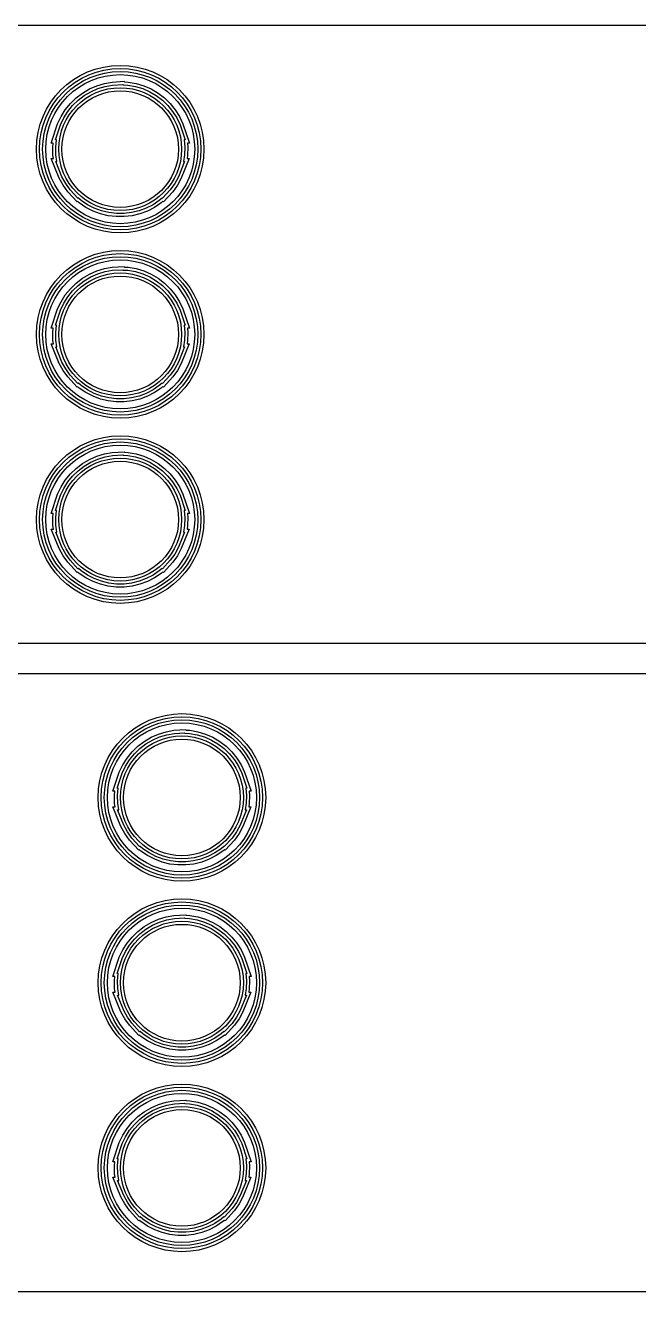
# Model space of a CAD drawing. Header units: millimetres. Extents: x -214 to 214, y -114 to 114.
# Drawn here: x 123.5 to 143.38, y 66.49 to 107.51 of the extents above; entities that cross this region are included whole.
import ezdxf

# ---------------------------------------------------------------- set-up
doc = ezdxf.new("R2010")
doc.units = ezdxf.units.MM
doc.layers.add('1', color=7, linetype='CONTINUOUS')

msp = doc.modelspace()

# ---------------------------------------------------------------- linework, layer by layer
at = {"layer": '1', "color": 0}
for p, q in [((166.573, 107.51), (106.295, 107.497)), ((106.571, 87.49), (166.85, 87.502)), ((168.573, 86.51), (108.295, 86.497)), ((108.571, 66.49), (168.85, 66.502))]:
    msp.add_line(p, q, dxfattribs=at)
at = {"layer": '1', "color": 1}
for p, q in [((125.348, 105.315), (125.572, 105.448)), ((125.572, 105.448), (125.81, 105.553)), ((125.618, 105.359), (125.844, 105.459)), ((125.81, 105.553), (126.059, 105.628)), ((125.844, 105.459), (126.082, 105.531)), ((126.059, 105.628), (126.314, 105.674)), ((126.082, 105.531), (126.326, 105.575)), ((126.314, 105.674), (126.696, 105.698)), ((126.326, 105.575), (126.657, 105.595)), ((126.657, 105.595), (126.667, 105.584)), ((126.667, 105.584), (126.819, 105.575)), ((126.696, 105.698), (126.713, 105.681)), ((126.713, 105.681), (126.831, 105.674)), ((126.819, 105.575), (127.063, 105.531)), ((126.831, 105.674), (127.086, 105.628)), ((127.063, 105.531), (127.301, 105.459)), ((127.086, 105.628), (127.335, 105.553)), ((127.301, 105.459), (127.527, 105.359)), ((127.335, 105.553), (127.573, 105.448)), ((127.573, 105.448), (127.797, 105.315)), ((124.956, 104.978), (125.142, 105.159)), ((125.03, 104.91), (125.207, 105.083)), ((125.142, 105.159), (125.348, 105.315)), ((125.207, 105.083), (125.404, 105.232)), ((125.404, 105.232), (125.618, 105.359)), ((127.527, 105.359), (127.741, 105.232)), ((127.741, 105.232), (127.938, 105.083)), ((127.797, 105.315), (128.003, 105.159)), ((127.938, 105.083), (128.115, 104.91)), ((128.003, 105.159), (128.189, 104.978)), ((124.655, 104.558), (124.793, 104.776)), ((124.743, 104.51), (124.874, 104.718)), ((124.793, 104.776), (124.956, 104.978)), ((124.874, 104.718), (125.03, 104.91)), ((128.115, 104.91), (128.271, 104.718)), ((128.189, 104.978), (128.352, 104.776)), ((128.271, 104.718), (128.402, 104.51)), ((128.352, 104.776), (128.49, 104.558)), ((124.33, 103.698), (124.543, 104.323)), ((124.47, 103.798), (124.635, 104.286)), ((124.543, 104.323), (124.655, 104.558)), ((124.635, 104.286), (124.743, 104.51)), ((128.402, 104.51), (128.51, 104.286)), ((128.49, 104.558), (128.602, 104.323)), ((128.51, 104.286), (128.675, 103.798)), ((128.602, 104.323), (128.815, 103.698)), ((124.504, 103.798), (124.47, 103.798)), ((124.483, 103.562), (124.504, 103.798)), ((128.675, 103.798), (128.641, 103.798)), ((128.641, 103.798), (128.662, 103.561)), ((124.395, 103.698), (124.33, 103.698)), ((124.383, 103.565), (124.395, 103.698)), ((124.391, 103.305), (124.383, 103.565)), ((124.49, 103.314), (124.483, 103.562)), ((128.662, 103.561), (128.655, 103.313)), ((128.815, 103.698), (128.75, 103.698)), ((128.75, 103.698), (128.762, 103.564)), ((128.762, 103.564), (128.754, 103.304)), ((124.595, 102.558), (124.337, 103.194)), ((124.337, 103.194), (124.407, 103.194)), ((124.407, 103.194), (124.391, 103.305)), ((124.685, 102.601), (124.485, 103.094)), ((124.485, 103.094), (124.523, 103.094)), ((124.523, 103.094), (124.49, 103.314)), ((128.66, 103.094), (128.46, 102.601)), ((128.808, 103.194), (128.55, 102.558)), ((128.655, 103.313), (128.622, 103.094)), ((128.622, 103.094), (128.66, 103.094)), ((128.754, 103.304), (128.738, 103.194)), ((128.738, 103.194), (128.808, 103.194)), ((124.72, 102.331), (124.595, 102.558)), ((124.804, 102.384), (124.685, 102.601)), ((128.46, 102.601), (128.339, 102.383)), ((128.55, 102.558), (128.424, 102.33)), ((124.87, 102.12), (124.72, 102.331)), ((124.948, 102.183), (124.804, 102.384)), ((125.201, 101.907), (124.948, 102.183)), ((128.196, 102.182), (127.944, 101.907)), ((128.339, 102.383), (128.196, 102.182)), ((128.424, 102.33), (128.274, 102.119)), ((125.173, 101.789), (124.87, 102.12)), ((125.198, 101.799), (125.173, 101.789)), ((125.245, 101.758), (125.198, 101.799)), ((125.218, 101.914), (125.201, 101.907)), ((125.306, 101.838), (125.218, 101.914)), ((125.458, 101.614), (125.245, 101.758)), ((125.509, 101.7), (125.306, 101.838)), ((127.839, 101.838), (127.636, 101.7)), ((127.9, 101.758), (127.687, 101.614)), ((127.927, 101.914), (127.839, 101.838)), ((127.947, 101.799), (127.9, 101.758)), ((127.944, 101.907), (127.927, 101.914)), ((127.972, 101.789), (127.947, 101.799)), ((128.274, 102.119), (127.972, 101.789)), ((125.691, 101.495), (125.458, 101.614)), ((125.731, 101.587), (125.509, 101.7)), ((125.932, 101.405), (125.691, 101.495)), ((125.961, 101.501), (125.731, 101.587)), ((126.185, 101.343), (125.932, 101.405)), ((126.203, 101.442), (125.961, 101.501)), ((126.444, 101.313), (126.185, 101.343)), ((126.449, 101.413), (126.203, 101.442)), ((126.696, 101.413), (126.449, 101.413)), ((126.942, 101.442), (126.696, 101.413)), ((126.96, 101.343), (126.701, 101.313)), ((127.184, 101.501), (126.942, 101.442)), ((127.213, 101.405), (126.96, 101.343)), ((127.414, 101.587), (127.184, 101.501)), ((127.454, 101.495), (127.213, 101.405)), ((127.636, 101.7), (127.414, 101.587)), ((127.687, 101.614), (127.454, 101.495)), ((126.701, 101.313), (126.444, 101.313)), ((126.314, 99.674), (126.696, 99.698)), ((126.696, 99.698), (126.713, 99.681)), ((126.713, 99.681), (126.831, 99.674)), ((125.142, 99.159), (125.348, 99.315)), ((125.348, 99.315), (125.572, 99.448)), ((125.404, 99.232), (125.618, 99.359)), ((125.572, 99.448), (125.81, 99.553)), ((125.618, 99.359), (125.844, 99.459)), ((125.81, 99.553), (126.059, 99.628)), ((125.844, 99.459), (126.082, 99.531)), ((126.059, 99.628), (126.314, 99.674)), ((126.082, 99.531), (126.326, 99.575)), ((126.326, 99.575), (126.657, 99.595)), ((126.657, 99.595), (126.667, 99.584)), ((126.667, 99.584), (126.819, 99.575)), ((126.819, 99.575), (127.063, 99.531)), ((126.831, 99.674), (127.086, 99.628)), ((127.063, 99.531), (127.301, 99.459)), ((127.086, 99.628), (127.335, 99.553)), ((127.301, 99.459), (127.527, 99.359)), ((127.335, 99.553), (127.573, 99.448)), ((127.527, 99.359), (127.741, 99.232)), ((127.573, 99.448), (127.797, 99.315)), ((127.797, 99.315), (128.003, 99.159)), ((124.793, 98.776), (124.956, 98.978)), ((124.874, 98.718), (125.03, 98.91)), ((124.956, 98.978), (125.142, 99.159)), ((125.03, 98.91), (125.207, 99.083)), ((125.207, 99.083), (125.404, 99.232)), ((127.741, 99.232), (127.938, 99.083)), ((127.938, 99.083), (128.115, 98.91)), ((128.003, 99.159), (128.189, 98.978)), ((128.115, 98.91), (128.271, 98.718)), ((128.189, 98.978), (128.352, 98.776)), ((124.543, 98.323), (124.655, 98.558)), ((124.635, 98.286), (124.743, 98.51)), ((124.655, 98.558), (124.793, 98.776)), ((124.743, 98.51), (124.874, 98.718)), ((128.271, 98.718), (128.402, 98.51)), ((128.352, 98.776), (128.49, 98.558)), ((128.402, 98.51), (128.51, 98.286)), ((128.49, 98.558), (128.602, 98.323)), ((124.33, 97.698), (124.543, 98.323)), ((124.47, 97.798), (124.635, 98.286)), ((128.51, 98.286), (128.675, 97.798)), ((128.602, 98.323), (128.815, 97.698)), ((124.395, 97.698), (124.33, 97.698)), ((124.383, 97.565), (124.395, 97.698)), ((124.504, 97.798), (124.47, 97.798)), ((124.483, 97.562), (124.504, 97.798)), ((128.675, 97.798), (128.641, 97.798)), ((128.641, 97.798), (128.662, 97.561)), ((128.815, 97.698), (128.75, 97.698)), ((128.75, 97.698), (128.762, 97.564)), ((124.391, 97.305), (124.383, 97.565)), ((124.407, 97.194), (124.391, 97.305)), ((124.49, 97.314), (124.483, 97.562)), ((124.523, 97.094), (124.49, 97.314)), ((128.655, 97.313), (128.622, 97.094)), ((128.662, 97.561), (128.655, 97.313)), ((128.754, 97.304), (128.738, 97.194)), ((128.762, 97.564), (128.754, 97.304)), ((124.595, 96.558), (124.337, 97.194)), ((124.337, 97.194), (124.407, 97.194)), ((124.685, 96.601), (124.485, 97.094)), ((124.485, 97.094), (124.523, 97.094)), ((128.66, 97.094), (128.46, 96.601)), ((128.808, 97.194), (128.55, 96.558)), ((128.622, 97.094), (128.66, 97.094)), ((128.738, 97.194), (128.808, 97.194)), ((124.72, 96.331), (124.595, 96.558)), ((124.804, 96.384), (124.685, 96.601)), ((128.46, 96.601), (128.339, 96.383)), ((128.55, 96.558), (128.424, 96.33)), ((124.87, 96.12), (124.72, 96.331)), ((124.948, 96.183), (124.804, 96.384)), ((125.173, 95.789), (124.87, 96.12)), ((125.201, 95.907), (124.948, 96.183)), ((128.196, 96.182), (127.944, 95.907)), ((128.274, 96.119), (127.972, 95.789)), ((128.339, 96.383), (128.196, 96.182)), ((128.424, 96.33), (128.274, 96.119)), ((125.198, 95.799), (125.173, 95.789)), ((125.245, 95.758), (125.198, 95.799)), ((125.218, 95.914), (125.201, 95.907)), ((125.306, 95.838), (125.218, 95.914)), ((125.458, 95.614), (125.245, 95.758)), ((125.509, 95.7), (125.306, 95.838)), ((125.691, 95.495), (125.458, 95.614)), ((125.731, 95.587), (125.509, 95.7)), ((125.961, 95.501), (125.731, 95.587)), ((127.414, 95.587), (127.184, 95.501)), ((127.636, 95.7), (127.414, 95.587)), ((127.687, 95.614), (127.454, 95.495)), ((127.839, 95.838), (127.636, 95.7)), ((127.9, 95.758), (127.687, 95.614)), ((127.927, 95.914), (127.839, 95.838)), ((127.947, 95.799), (127.9, 95.758)), ((127.944, 95.907), (127.927, 95.914)), ((127.972, 95.789), (127.947, 95.799)), ((125.932, 95.405), (125.691, 95.495)), ((126.185, 95.343), (125.932, 95.405)), ((126.203, 95.442), (125.961, 95.501)), ((126.444, 95.313), (126.185, 95.343)), ((126.449, 95.413), (126.203, 95.442)), ((126.701, 95.313), (126.444, 95.313)), ((126.696, 95.413), (126.449, 95.413)), ((126.942, 95.442), (126.696, 95.413)), ((126.96, 95.343), (126.701, 95.313)), ((127.184, 95.501), (126.942, 95.442)), ((127.213, 95.405), (126.96, 95.343)), ((127.454, 95.495), (127.213, 95.405)), ((125.572, 93.448), (125.81, 93.553)), ((125.81, 93.553), (126.059, 93.628)), ((125.844, 93.459), (126.082, 93.531)), ((126.059, 93.628), (126.314, 93.674)), ((126.082, 93.531), (126.326, 93.575)), ((126.314, 93.674), (126.696, 93.698)), ((126.326, 93.575), (126.657, 93.595)), ((126.657, 93.595), (126.667, 93.584)), ((126.667, 93.584), (126.819, 93.575)), ((126.696, 93.698), (126.713, 93.681)), ((126.713, 93.681), (126.831, 93.674)), ((126.819, 93.575), (127.063, 93.531)), ((126.831, 93.674), (127.086, 93.628)), ((127.063, 93.531), (127.301, 93.459)), ((127.086, 93.628), (127.335, 93.553)), ((127.335, 93.553), (127.573, 93.448)), ((124.956, 92.978), (125.142, 93.159)), ((125.142, 93.159), (125.348, 93.315)), ((125.207, 93.083), (125.404, 93.232)), ((125.348, 93.315), (125.572, 93.448)), ((125.404, 93.232), (125.618, 93.359)), ((125.618, 93.359), (125.844, 93.459)), ((127.301, 93.459), (127.527, 93.359)), ((127.527, 93.359), (127.741, 93.232)), ((127.573, 93.448), (127.797, 93.315)), ((127.741, 93.232), (127.938, 93.083)), ((127.797, 93.315), (128.003, 93.159)), ((128.003, 93.159), (128.189, 92.978)), ((124.655, 92.558), (124.793, 92.776)), ((124.743, 92.51), (124.874, 92.718)), ((124.793, 92.776), (124.956, 92.978)), ((124.874, 92.718), (125.03, 92.91)), ((125.03, 92.91), (125.207, 93.083)), ((127.938, 93.083), (128.115, 92.91)), ((128.115, 92.91), (128.271, 92.718)), ((128.189, 92.978), (128.352, 92.776)), ((128.271, 92.718), (128.402, 92.51)), ((128.352, 92.776), (128.49, 92.558)), ((124.33, 91.698), (124.543, 92.323)), ((124.543, 92.323), (124.655, 92.558)), ((124.635, 92.286), (124.743, 92.51)), ((128.402, 92.51), (128.51, 92.286)), ((128.49, 92.558), (128.602, 92.323)), ((128.602, 92.323), (128.815, 91.698)), ((124.47, 91.798), (124.635, 92.286)), ((128.51, 92.286), (128.675, 91.798)), ((124.395, 91.698), (124.33, 91.698)), ((124.383, 91.565), (124.395, 91.698)), ((124.391, 91.305), (124.383, 91.565)), ((124.504, 91.798), (124.47, 91.798)), ((124.483, 91.562), (124.504, 91.798)), ((124.49, 91.314), (124.483, 91.562)), ((128.675, 91.798), (128.641, 91.798)), ((128.641, 91.798), (128.662, 91.561)), ((128.662, 91.561), (128.655, 91.313)), ((128.815, 91.698), (128.75, 91.698)), ((128.75, 91.698), (128.762, 91.564)), ((128.762, 91.564), (128.754, 91.304)), ((124.595, 90.558), (124.337, 91.194)), ((124.337, 91.194), (124.407, 91.194)), ((124.407, 91.194), (124.391, 91.305)), ((124.685, 90.601), (124.485, 91.094)), ((124.485, 91.094), (124.523, 91.094)), ((124.523, 91.094), (124.49, 91.314)), ((128.66, 91.094), (128.46, 90.601)), ((128.808, 91.194), (128.55, 90.558)), ((128.655, 91.313), (128.622, 91.094)), ((128.622, 91.094), (128.66, 91.094)), ((128.754, 91.304), (128.738, 91.194)), ((128.738, 91.194), (128.808, 91.194)), ((124.72, 90.331), (124.595, 90.558)), ((124.804, 90.384), (124.685, 90.601)), ((124.87, 90.12), (124.72, 90.331)), ((124.948, 90.183), (124.804, 90.384)), ((128.339, 90.383), (128.196, 90.182)), ((128.424, 90.33), (128.274, 90.119)), ((128.46, 90.601), (128.339, 90.383)), ((128.55, 90.558), (128.424, 90.33)), ((125.173, 89.789), (124.87, 90.12)), ((125.201, 89.907), (124.948, 90.183)), ((125.218, 89.914), (125.201, 89.907)), ((125.306, 89.838), (125.218, 89.914)), ((125.509, 89.7), (125.306, 89.838)), ((127.839, 89.838), (127.636, 89.7)), ((127.927, 89.914), (127.839, 89.838)), ((127.944, 89.907), (127.927, 89.914)), ((128.196, 90.182), (127.944, 89.907)), ((128.274, 90.119), (127.972, 89.789)), ((125.198, 89.799), (125.173, 89.789)), ((125.245, 89.758), (125.198, 89.799)), ((125.458, 89.614), (125.245, 89.758)), ((125.691, 89.495), (125.458, 89.614)), ((125.731, 89.587), (125.509, 89.7)), ((125.932, 89.405), (125.691, 89.495)), ((125.961, 89.501), (125.731, 89.587)), ((126.203, 89.442), (125.961, 89.501)), ((126.449, 89.413), (126.203, 89.442)), ((126.942, 89.442), (126.696, 89.413)), ((127.184, 89.501), (126.942, 89.442)), ((127.414, 89.587), (127.184, 89.501)), ((127.454, 89.495), (127.213, 89.405)), ((127.636, 89.7), (127.414, 89.587)), ((127.687, 89.614), (127.454, 89.495)), ((127.9, 89.758), (127.687, 89.614)), ((127.947, 89.799), (127.9, 89.758)), ((127.972, 89.789), (127.947, 89.799)), ((126.185, 89.343), (125.932, 89.405)), ((126.444, 89.313), (126.185, 89.343)), ((126.701, 89.313), (126.444, 89.313)), ((126.696, 89.413), (126.449, 89.413)), ((126.96, 89.343), (126.701, 89.313)), ((127.213, 89.405), (126.96, 89.343)), ((127.572, 84.448), (127.81, 84.553)), ((127.81, 84.553), (128.059, 84.628)), ((127.844, 84.459), (128.082, 84.531)), ((128.059, 84.628), (128.314, 84.674)), ((128.082, 84.531), (128.326, 84.575)), ((128.314, 84.674), (128.696, 84.698)), ((128.326, 84.575), (128.657, 84.595)), ((128.657, 84.595), (128.667, 84.584)), ((128.667, 84.584), (128.819, 84.575)), ((128.696, 84.698), (128.713, 84.681)), ((128.713, 84.681), (128.831, 84.674)), ((128.819, 84.575), (129.063, 84.531)), ((128.831, 84.674), (129.086, 84.628)), ((129.063, 84.531), (129.301, 84.459)), ((129.086, 84.628), (129.335, 84.553)), ((129.335, 84.553), (129.573, 84.448)), ((126.956, 83.978), (127.142, 84.159)), ((127.142, 84.159), (127.348, 84.315)), ((127.207, 84.083), (127.404, 84.232)), ((127.348, 84.315), (127.572, 84.448)), ((127.404, 84.232), (127.618, 84.359)), ((127.618, 84.359), (127.844, 84.459)), ((129.301, 84.459), (129.527, 84.359)), ((129.527, 84.359), (129.741, 84.232)), ((129.573, 84.448), (129.797, 84.315)), ((129.741, 84.232), (129.938, 84.083)), ((129.797, 84.315), (130.003, 84.159)), ((130.003, 84.159), (130.189, 83.978)), ((126.655, 83.558), (126.793, 83.776)), ((126.743, 83.51), (126.874, 83.718)), ((126.793, 83.776), (126.956, 83.978)), ((126.874, 83.718), (127.03, 83.91)), ((127.03, 83.91), (127.207, 84.083)), ((129.938, 84.083), (130.115, 83.91)), ((130.115, 83.91), (130.271, 83.718)), ((130.189, 83.978), (130.352, 83.776)), ((130.271, 83.718), (130.402, 83.51)), ((130.352, 83.776), (130.49, 83.558)), ((126.33, 82.698), (126.543, 83.323)), ((126.47, 82.798), (126.635, 83.286)), ((126.543, 83.323), (126.655, 83.558)), ((126.635, 83.286), (126.743, 83.51)), ((130.402, 83.51), (130.51, 83.286)), ((130.49, 83.558), (130.602, 83.323)), ((130.51, 83.286), (130.675, 82.798)), ((130.602, 83.323), (130.815, 82.698)), ((126.395, 82.698), (126.33, 82.698)), ((126.383, 82.565), (126.395, 82.698)), ((126.391, 82.305), (126.383, 82.565)), ((126.504, 82.798), (126.47, 82.798)), ((126.483, 82.562), (126.504, 82.798)), ((126.49, 82.314), (126.483, 82.562)), ((130.675, 82.798), (130.641, 82.798)), ((130.641, 82.798), (130.662, 82.561)), ((130.662, 82.561), (130.655, 82.313)), ((130.815, 82.698), (130.75, 82.698)), ((130.75, 82.698), (130.762, 82.564)), ((130.762, 82.564), (130.754, 82.304)), ((126.595, 81.558), (126.337, 82.194)), ((126.337, 82.194), (126.407, 82.194)), ((126.407, 82.194), (126.391, 82.305)), ((126.685, 81.601), (126.485, 82.094)), ((126.485, 82.094), (126.523, 82.094)), ((126.523, 82.094), (126.49, 82.314)), ((130.66, 82.094), (130.46, 81.601)), ((130.808, 82.194), (130.55, 81.558)), ((130.655, 82.313), (130.622, 82.094)), ((130.622, 82.094), (130.66, 82.094)), ((130.754, 82.304), (130.738, 82.194)), ((130.738, 82.194), (130.808, 82.194)), ((126.72, 81.331), (126.595, 81.558)), ((126.804, 81.384), (126.685, 81.601)), ((126.87, 81.12), (126.72, 81.331)), ((126.948, 81.183), (126.804, 81.384)), ((130.339, 81.383), (130.196, 81.182)), ((130.424, 81.33), (130.274, 81.119)), ((130.46, 81.601), (130.339, 81.383)), ((130.55, 81.558), (130.424, 81.33)), ((127.173, 80.789), (126.87, 81.12)), ((127.201, 80.907), (126.948, 81.183)), ((127.218, 80.914), (127.201, 80.907)), ((127.306, 80.838), (127.218, 80.914)), ((127.509, 80.7), (127.306, 80.838)), ((129.839, 80.838), (129.636, 80.7)), ((129.927, 80.914), (129.839, 80.838)), ((129.944, 80.907), (129.927, 80.914)), ((130.196, 81.182), (129.944, 80.907)), ((130.274, 81.119), (129.972, 80.789)), ((127.198, 80.799), (127.173, 80.789)), ((127.245, 80.758), (127.198, 80.799)), ((127.458, 80.614), (127.245, 80.758)), ((127.691, 80.495), (127.458, 80.614)), ((127.731, 80.587), (127.509, 80.7)), ((127.932, 80.405), (127.691, 80.495)), ((127.961, 80.501), (127.731, 80.587)), ((128.185, 80.343), (127.932, 80.405)), ((128.203, 80.442), (127.961, 80.501)), ((128.449, 80.413), (128.203, 80.442)), ((128.696, 80.413), (128.449, 80.413)), ((128.942, 80.442), (128.696, 80.413)), ((129.184, 80.501), (128.942, 80.442)), ((129.213, 80.405), (128.96, 80.343)), ((129.414, 80.587), (129.184, 80.501)), ((129.454, 80.495), (129.213, 80.405)), ((129.636, 80.7), (129.414, 80.587)), ((129.687, 80.614), (129.454, 80.495)), ((129.9, 80.758), (129.687, 80.614)), ((129.947, 80.799), (129.9, 80.758)), ((129.972, 80.789), (129.947, 80.799)), ((128.444, 80.313), (128.185, 80.343)), ((128.701, 80.313), (128.444, 80.313)), ((128.96, 80.343), (128.701, 80.313)), ((127.348, 78.315), (127.572, 78.448)), ((127.404, 78.232), (127.618, 78.359)), ((127.572, 78.448), (127.81, 78.553)), ((127.618, 78.359), (127.844, 78.459)), ((127.81, 78.553), (128.059, 78.628)), ((127.844, 78.459), (128.082, 78.531)), ((128.059, 78.628), (128.314, 78.674)), ((128.082, 78.531), (128.326, 78.575)), ((128.314, 78.674), (128.696, 78.698)), ((128.326, 78.575), (128.657, 78.595)), ((128.657, 78.595), (128.667, 78.584)), ((128.667, 78.584), (128.819, 78.575)), ((128.696, 78.698), (128.713, 78.681)), ((128.713, 78.681), (128.831, 78.674)), ((128.819, 78.575), (129.063, 78.531)), ((128.831, 78.674), (129.086, 78.628)), ((129.063, 78.531), (129.301, 78.459)), ((129.086, 78.628), (129.335, 78.553)), ((129.301, 78.459), (129.527, 78.359)), ((129.335, 78.553), (129.573, 78.448)), ((129.527, 78.359), (129.741, 78.232)), ((129.573, 78.448), (129.797, 78.315)), ((126.793, 77.776), (126.956, 77.978)), ((126.956, 77.978), (127.142, 78.159)), ((127.03, 77.91), (127.207, 78.083)), ((127.142, 78.159), (127.348, 78.315)), ((127.207, 78.083), (127.404, 78.232)), ((129.741, 78.232), (129.938, 78.083)), ((129.797, 78.315), (130.003, 78.159)), ((129.938, 78.083), (130.115, 77.91)), ((130.003, 78.159), (130.189, 77.978)), ((130.189, 77.978), (130.352, 77.776)), ((126.543, 77.323), (126.655, 77.558)), ((126.655, 77.558), (126.793, 77.776)), ((126.743, 77.51), (126.874, 77.718)), ((126.874, 77.718), (127.03, 77.91)), ((130.115, 77.91), (130.271, 77.718)), ((130.271, 77.718), (130.402, 77.51)), ((130.352, 77.776), (130.49, 77.558)), ((130.49, 77.558), (130.602, 77.323)), ((126.33, 76.698), (126.543, 77.323)), ((126.47, 76.798), (126.635, 77.286)), ((126.635, 77.286), (126.743, 77.51)), ((130.402, 77.51), (130.51, 77.286)), ((130.51, 77.286), (130.675, 76.798)), ((130.602, 77.323), (130.815, 76.698)), ((126.504, 76.798), (126.47, 76.798)), ((126.483, 76.562), (126.504, 76.798)), ((130.675, 76.798), (130.641, 76.798)), ((130.641, 76.798), (130.662, 76.561)), ((126.395, 76.698), (126.33, 76.698)), ((126.383, 76.565), (126.395, 76.698)), ((126.391, 76.305), (126.383, 76.565)), ((126.407, 76.194), (126.391, 76.305)), ((126.49, 76.314), (126.483, 76.562)), ((126.523, 76.094), (126.49, 76.314)), ((130.655, 76.313), (130.622, 76.094)), ((130.662, 76.561), (130.655, 76.313)), ((130.754, 76.304), (130.738, 76.194)), ((130.815, 76.698), (130.75, 76.698)), ((130.75, 76.698), (130.762, 76.564)), ((130.762, 76.564), (130.754, 76.304)), ((126.595, 75.558), (126.337, 76.194)), ((126.337, 76.194), (126.407, 76.194)), ((126.685, 75.601), (126.485, 76.094)), ((126.485, 76.094), (126.523, 76.094)), ((130.66, 76.094), (130.46, 75.601)), ((130.808, 76.194), (130.55, 75.558)), ((130.622, 76.094), (130.66, 76.094)), ((130.738, 76.194), (130.808, 76.194)), ((126.72, 75.331), (126.595, 75.558)), ((126.804, 75.384), (126.685, 75.601)), ((130.46, 75.601), (130.339, 75.383)), ((130.55, 75.558), (130.424, 75.33)), ((126.87, 75.12), (126.72, 75.331)), ((126.948, 75.183), (126.804, 75.384)), ((127.173, 74.789), (126.87, 75.12)), ((127.201, 74.907), (126.948, 75.183)), ((130.196, 75.182), (129.944, 74.907)), ((130.274, 75.119), (129.972, 74.789)), ((130.339, 75.383), (130.196, 75.182)), ((130.424, 75.33), (130.274, 75.119)), ((127.198, 74.799), (127.173, 74.789)), ((127.245, 74.758), (127.198, 74.799)), ((127.218, 74.914), (127.201, 74.907)), ((127.306, 74.838), (127.218, 74.914)), ((127.458, 74.614), (127.245, 74.758)), ((127.509, 74.7), (127.306, 74.838)), ((127.731, 74.587), (127.509, 74.7)), ((129.636, 74.7), (129.414, 74.587)), ((129.839, 74.838), (129.636, 74.7)), ((129.9, 74.758), (129.687, 74.614)), ((129.927, 74.914), (129.839, 74.838)), ((129.947, 74.799), (129.9, 74.758)), ((129.944, 74.907), (129.927, 74.914)), ((129.972, 74.789), (129.947, 74.799)), ((127.691, 74.495), (127.458, 74.614)), ((127.932, 74.405), (127.691, 74.495)), ((127.961, 74.501), (127.731, 74.587)), ((128.185, 74.343), (127.932, 74.405)), ((128.203, 74.442), (127.961, 74.501)), ((128.444, 74.313), (128.185, 74.343)), ((128.449, 74.413), (128.203, 74.442)), ((128.701, 74.313), (128.444, 74.313)), ((128.696, 74.413), (128.449, 74.413)), ((128.942, 74.442), (128.696, 74.413)), ((128.96, 74.343), (128.701, 74.313)), ((129.184, 74.501), (128.942, 74.442)), ((129.213, 74.405), (128.96, 74.343)), ((129.414, 74.587), (129.184, 74.501)), ((129.454, 74.495), (129.213, 74.405)), ((129.687, 74.614), (129.454, 74.495)), ((127.81, 72.553), (128.059, 72.628)), ((128.059, 72.628), (128.314, 72.674)), ((128.314, 72.674), (128.696, 72.698)), ((128.696, 72.698), (128.713, 72.681)), ((128.713, 72.681), (128.831, 72.674)), ((128.831, 72.674), (129.086, 72.628)), ((129.086, 72.628), (129.335, 72.553)), ((127.142, 72.159), (127.348, 72.315)), ((127.207, 72.083), (127.404, 72.232)), ((127.348, 72.315), (127.572, 72.448)), ((127.404, 72.232), (127.618, 72.359)), ((127.572, 72.448), (127.81, 72.553)), ((127.618, 72.359), (127.844, 72.459)), ((127.844, 72.459), (128.082, 72.531)), ((128.082, 72.531), (128.326, 72.575)), ((128.326, 72.575), (128.657, 72.595)), ((128.657, 72.595), (128.667, 72.584)), ((128.667, 72.584), (128.819, 72.575)), ((128.819, 72.575), (129.063, 72.531)), ((129.063, 72.531), (129.301, 72.459)), ((129.301, 72.459), (129.527, 72.359)), ((129.335, 72.553), (129.573, 72.448)), ((129.527, 72.359), (129.741, 72.232)), ((129.573, 72.448), (129.797, 72.315)), ((129.741, 72.232), (129.938, 72.083)), ((129.797, 72.315), (130.003, 72.159)), ((126.793, 71.776), (126.956, 71.978)), ((126.874, 71.718), (127.03, 71.91)), ((126.956, 71.978), (127.142, 72.159)), ((127.03, 71.91), (127.207, 72.083)), ((129.938, 72.083), (130.115, 71.91)), ((130.003, 72.159), (130.189, 71.978)), ((130.115, 71.91), (130.271, 71.718)), ((130.189, 71.978), (130.352, 71.776)), ((126.543, 71.323), (126.655, 71.558)), ((126.635, 71.286), (126.743, 71.51)), ((126.655, 71.558), (126.793, 71.776)), ((126.743, 71.51), (126.874, 71.718)), ((130.271, 71.718), (130.402, 71.51)), ((130.352, 71.776), (130.49, 71.558)), ((130.402, 71.51), (130.51, 71.286)), ((130.49, 71.558), (130.602, 71.323)), ((126.33, 70.698), (126.543, 71.323)), ((126.47, 70.798), (126.635, 71.286)), ((130.51, 71.286), (130.675, 70.798)), ((130.602, 71.323), (130.815, 70.698)), ((126.395, 70.698), (126.33, 70.698)), ((126.383, 70.565), (126.395, 70.698)), ((126.391, 70.305), (126.383, 70.565)), ((126.504, 70.798), (126.47, 70.798)), ((126.483, 70.562), (126.504, 70.798)), ((126.49, 70.314), (126.483, 70.562)), ((130.675, 70.798), (130.641, 70.798)), ((130.641, 70.798), (130.662, 70.561)), ((130.662, 70.561), (130.655, 70.313)), ((130.815, 70.698), (130.75, 70.698)), ((130.75, 70.698), (130.762, 70.564)), ((130.762, 70.564), (130.754, 70.304)), ((126.595, 69.558), (126.337, 70.194)), ((126.337, 70.194), (126.407, 70.194)), ((126.407, 70.194), (126.391, 70.305)), ((126.523, 70.094), (126.49, 70.314)), ((130.808, 70.194), (130.55, 69.558)), ((130.655, 70.313), (130.622, 70.094)), ((130.754, 70.304), (130.738, 70.194)), ((130.738, 70.194), (130.808, 70.194)), ((126.685, 69.601), (126.485, 70.094)), ((126.485, 70.094), (126.523, 70.094)), ((130.66, 70.094), (130.46, 69.601)), ((130.622, 70.094), (130.66, 70.094)), ((126.72, 69.331), (126.595, 69.558)), ((126.804, 69.384), (126.685, 69.601)), ((126.87, 69.12), (126.72, 69.331)), ((126.948, 69.183), (126.804, 69.384)), ((130.339, 69.383), (130.196, 69.182)), ((130.424, 69.33), (130.274, 69.119)), ((130.46, 69.601), (130.339, 69.383)), ((130.55, 69.558), (130.424, 69.33)), ((127.173, 68.789), (126.87, 69.12)), ((127.201, 68.907), (126.948, 69.183)), ((127.218, 68.914), (127.201, 68.907)), ((127.306, 68.838), (127.218, 68.914)), ((129.927, 68.914), (129.839, 68.838)), ((129.944, 68.907), (129.927, 68.914)), ((130.196, 69.182), (129.944, 68.907)), ((130.274, 69.119), (129.972, 68.789)), ((127.198, 68.799), (127.173, 68.789)), ((127.245, 68.758), (127.198, 68.799)), ((127.458, 68.614), (127.245, 68.758)), ((127.509, 68.7), (127.306, 68.838)), ((127.691, 68.495), (127.458, 68.614)), ((127.731, 68.587), (127.509, 68.7)), ((127.961, 68.501), (127.731, 68.587)), ((129.414, 68.587), (129.184, 68.501)), ((129.636, 68.7), (129.414, 68.587)), ((129.687, 68.614), (129.454, 68.495)), ((129.839, 68.838), (129.636, 68.7)), ((129.9, 68.758), (129.687, 68.614)), ((129.947, 68.799), (129.9, 68.758)), ((129.972, 68.789), (129.947, 68.799)), ((127.932, 68.405), (127.691, 68.495)), ((128.185, 68.343), (127.932, 68.405)), ((128.203, 68.442), (127.961, 68.501)), ((128.444, 68.313), (128.185, 68.343)), ((128.449, 68.413), (128.203, 68.442)), ((128.701, 68.313), (128.444, 68.313)), ((128.696, 68.413), (128.449, 68.413)), ((128.942, 68.442), (128.696, 68.413)), ((128.96, 68.343), (128.701, 68.313)), ((129.184, 68.501), (128.942, 68.442)), ((129.213, 68.405), (128.96, 68.343)), ((129.454, 68.495), (129.213, 68.405))]:
    msp.add_line(p, q, dxfattribs=at)
for centre, radius in [((126.572, 103.499), 2.715), ((126.572, 103.499), 2.615), ((126.572, 103.499), 2.515), ((126.572, 103.499), 2.414), ((126.572, 103.499), 1.991), ((126.572, 103.499), 1.89), ((126.572, 97.499), 2.715), ((126.572, 97.499), 2.615), ((126.572, 97.499), 2.515), ((126.572, 97.499), 2.414), ((126.572, 97.499), 1.991), ((126.572, 97.499), 1.89), ((126.572, 91.499), 2.715), ((126.572, 91.499), 2.615), ((126.572, 91.499), 2.515), ((126.572, 91.499), 2.414), ((126.572, 91.499), 1.991), ((126.572, 91.499), 1.89), ((128.572, 82.499), 2.715), ((128.572, 82.499), 2.615), ((128.572, 82.499), 2.515), ((128.572, 82.499), 2.414), ((128.572, 82.499), 1.991), ((128.572, 82.499), 1.89), ((128.572, 76.499), 2.715), ((128.572, 76.499), 2.615), ((128.572, 76.499), 2.515), ((128.572, 76.499), 2.414), ((128.572, 76.499), 1.991), ((128.572, 76.499), 1.89), ((128.572, 70.499), 2.715), ((128.572, 70.499), 2.615), ((128.572, 70.499), 2.515), ((128.572, 70.499), 2.414), ((128.572, 70.499), 1.991), ((128.572, 70.499), 1.89)]:
    msp.add_circle(centre, radius, dxfattribs=at)
at = {"layer": '1', "color": 0}
for centre in [(126.572, 103.499), (126.572, 97.499), (126.572, 91.499), (128.572, 82.499), (128.572, 76.499), (128.572, 70.499)]:
    msp.add_circle(centre, 1.89, dxfattribs=at)

doc.saveas('drawing.dxf')
